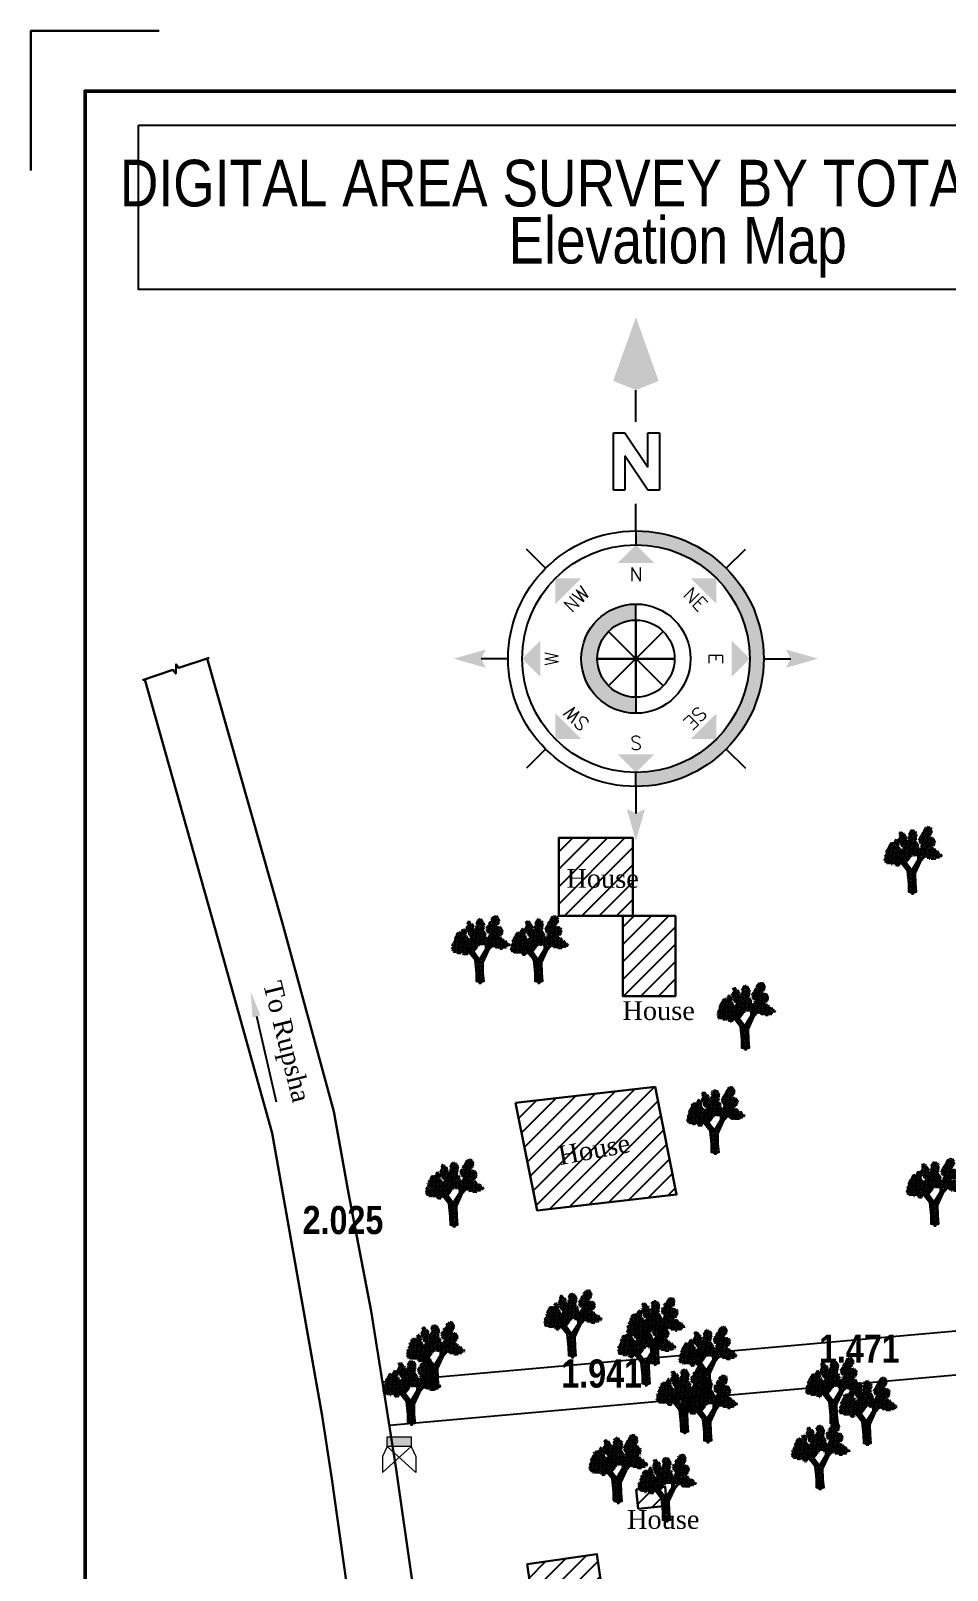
# Model space of a CAD drawing. Header units: inches. Extents: x 771028 to 773337, y 2500430 to 2500783.
# Drawn here: x 772675.3 to 772748.5, y 2500564.7 to 2500687.6 of the extents above; entities that cross this region are included whole.
import ezdxf
from ezdxf import colors
from ezdxf.entities.mleader import LeaderData, LeaderLine
from ezdxf.enums import TextEntityAlignment as Align
from ezdxf.math import Vec2, Vec3

# ---------------------------------------------------------------- set-up
doc = ezdxf.new("R2010")
doc.units = ezdxf.units.IN
doc.header["$MEASUREMENT"] = 0
doc.header["$PDMODE"] = 98
doc.header["$PDSIZE"] = 0.2
for name, color, linetype, lineweight in [('Electric Pole', 20, 'Continuous', 15), ('Pucca Road', 12, 'Continuous', 30), ('SEMI_PUCCA', 66, 'Continuous', 30)]:
    doc.layers.add(name, color=color, linetype=linetype, lineweight=lineweight)
for name, color, linetype in [('proposed', 1, 'Continuous'), ('RL', 7, 'Continuous'), ('road', 7, 'Continuous'), ('text', 7, 'Continuous'), ('Tree', 3, 'Continuous')]:
    doc.layers.add(name, color=color, linetype=linetype)
doc.styles.add('MtXpl_Arial_Narrow', font='ARIALNB.TTF')
doc.styles.add('ROMANS', font='romans.shx')
doc.styles.get("Standard").update_dxf_attribs({"font": 'arial.ttf', "height": 1})
doc.styles.add('SWIS', font='swissc.ttf')
doc.styles.add('TR', font='times.ttf')

# ---------------------------------------------------------------- blocks, each defined once
blk = doc.blocks.new('Anno_North_J_Metric')
h = blk.add_hatch(color=0)
h.paths.add_polyline_path([(-4.166666666678793, 0), (-4.678556282560749, 0, 1), (4.678556282560749, 0), (4.166666666678793, 0, -1)])
h.paths.add_polyline_path([(1.414213562347868, 0), (2.000000000007276, 0, 1), (-2.000000000007276, 0), (-1.414213562347868, 0, -1)])
at = {"color": 0}
for p, q in [((0, 4.678556282560749), (0, 5.666666666656965)), ((-3.308238873541995, 3.308238873541995), (-4.006938426718989, 4.006938426718989)), ((3.308238873541995, 3.308238873541995), (4.006938426718989, 4.006938426718989)), ((0, -1.414213562347868), (0, 1.414213562347868)), ((0, 1.414213562347868), (0, -1.414213562347868)), ((0.9999999999854481, 1.000000000021828), (-0.9999999999854481, -1.000000000021828)), ((0.9999999999854481, -1.000000000021828), (-0.9999999999854481, 1.000000000021828)), ((-0.9999999999854481, -1.000000000021828), (0.9999999999854481, 1.000000000021828)), ((-0.9999999999854481, 1.000000000021828), (0.9999999999854481, -1.000000000021828)), ((-4.678556282524369, 0), (-5.666666666656965, 0)), ((-4.678556282524369, 0), (-4.166666666678793, 0)), ((-1.414213562384248, 0), (-2.000000000007276, 0)), ((1.414213562384248, 0), (-1.414213562384248, 0)), ((-1.414213562384248, 0), (1.414213562384248, 0)), ((1.414213562384248, 0), (2.000000000007276, 0)), ((4.678556282524369, 0), (4.166666666678793, 0)), ((4.678556282524369, 0), (5.666666666656965, 0)), ((8.66666666664969, 0), (9.833333333335759, 0)), ((-3.308238873541995, -3.308238873541995), (-4.006938426718989, -4.006938426718989)), ((3.308238873541995, -3.308238873541995), (4.006938426718989, -4.006938426718989)), ((0, -4.678556282560749), (0, -5.666666666656965))]:
    blk.add_line(p, q, dxfattribs=at)
at = {"color": 0, "linetype": 'ByBlock'}
for p, q in [((6.16915999999037, 0.820930000008957), (8.269159999981639, 0.820930000008957)), ((6.16915999999037, 0.4009299999961513), (6.16915999999037, 0.820930000008957)), ((8.269159999981639, 0.820930000008957), (8.269159999981639, 0.4009299999961513)), ((6.16915999999037, -0.4390699999930803), (7.429159999992407, 0.4009299999961513)), ((7.429159999992407, 0.4009299999961513), (6.16915999999037, 0.4009299999961513)), ((8.269159999981639, 0.4009299999961513), (7.009159999979602, -0.4390699999930803)), ((6.16915999999037, -0.859070000005886), (6.16915999999037, -0.4390699999930803)), ((7.009159999979602, -0.4390699999930803), (8.269159999981639, -0.4390699999930803)), ((8.269159999981639, -0.4390699999930803), (8.269159999981639, -0.859070000005886)), ((8.269159999981639, -0.859070000005886), (6.16915999999037, -0.859070000005886))]:
    blk.add_line(p, q, dxfattribs=at)
at = {"color": 0}
for radius in [4.678556282560749, 4.166666666678793, 2.000000000007276, 1.414213562347868]:
    blk.add_circle((0, 0), radius, dxfattribs=at)
for points in [[(-0.3333333333284827, 5.499999999992724), (0, 5.666666666656965), (0, 6.666666666678793)], [(0, 6.666666666678793), (0.3333333333284827, 5.499999999992724), (0, 5.666666666656965)], [(0, 4.166666666678793), (0.6666666666569654, 3.500000000021828), (-0.6666666666569654, 3.500000000021828)], [(-2.946278254930803, 2.946278254930803), (-2.003469213377684, 2.946278254930803), (-2.946278254930803, 2.003469213341305)], [(2.946278254930803, 2.946278254930803), (2.946278254930803, 2.003469213341305), (2.003469213377684, 2.946278254930803)], [(-4.166666666678793, 0), (-3.499999999985448, 0.6666666666569654), (-3.499999999985448, -0.6666666666569654)], [(4.166666666678793, 0), (3.499999999985448, -0.6666666666569654), (3.499999999985448, 0.6666666666569654)], [(12.5, 0), (10.16666666666424, 0.8333333333212067), (9.833333333335759, 0)], [(-6.666666666642413, 0), (-5.499999999992724, 0.3333333333284827), (-5.666666666656965, 0)], [(-5.499999999992724, -0.3333333333284827), (-5.666666666656965, 0), (-6.666666666642413, 0)], [(9.833333333335759, 0), (10.16666666666424, -0.8333333333212067), (12.5, 0)], [(-2.946278254930803, -2.946278254930803), (-2.946278254930803, -2.003469213341305), (-2.003469213377684, -2.946278254930803)], [(2.946278254930803, -2.946278254930803), (2.003469213377684, -2.946278254930803), (2.946278254930803, -2.003469213341305)], [(0, -4.166666666678793), (-0.6666666666569654, -3.500000000021828), (0.6666666666569654, -3.500000000021828)], [(0, -6.666666666678793), (-0.3333333333284827, -5.499999999992724), (0, -5.666666666656965)], [(0.3333333333284827, -5.499999999992724), (0, -5.666666666656965), (0, -6.666666666678793)]]:
    blk.add_solid(points, dxfattribs=at)
at = {"color": 0, "style": 'ROMANS'}
blk.add_text('W', height=0.4999999999995, dxfattribs=at).set_placement((0, 2.833333333328483), align=Align.CENTER)
for s, rotation, p in [('SW', 45, (-2.003469213377684, 2.003469213341305)), ('NW', 315, (2.003469213377684, 2.003469213341305)), ('S', 270, (-3.333333333321207, 0)), ('N', 270, (2.833333333328483, 0)), ('SE', 135, (-2.000000000007276, -2.000000000007276)), ('NE', 225, (2.000000000007276, -2.000000000007276)), ('E', 180, (0, -2.666666666664241))]:
    blk.add_text(s, height=0.4999999999995, rotation=rotation, dxfattribs=at).set_placement(p, align=Align.CENTER)
blk = doc.blocks.new('eeee')
at = {"layer": 'Electric Pole'}
for p, q in [((353314.0216475676, 2673550.959405303), (353313.699718081, 2673550.258974852)), ((353313.699718081, 2673549.118617038), (353315.7394676891, 2673550.959405303)), ((353314.0216475676, 2673551.64898157), (353315.7394676891, 2673551.64898157)), ((353314.0216475676, 2673550.959405303), (353314.0216475676, 2673551.64898157)), ((353315.7394676891, 2673550.959405303), (353314.0216475676, 2673550.959405303)), ((353316.0613971761, 2673549.118617038), (353314.0216475676, 2673550.959405303)), ((353315.7394676891, 2673551.64898157), (353315.7394676891, 2673550.959405303)), ((353315.7394676891, 2673550.959405303), (353316.0613971761, 2673550.258974852)), ((353313.699718081, 2673550.258974852), (353313.699718081, 2673549.118617038)), ((353316.0613971761, 2673550.258974852), (353316.0613971761, 2673549.118617038))]:
    blk.add_line(p, q, dxfattribs=at)
blk.add_solid([(353314.0216475676, 2673551.64898157), (353315.7394676891, 2673551.64898157), (353314.0216475676, 2673550.959405303), (353315.7394676891, 2673550.959405303)], dxfattribs=at)
blk = doc.blocks.new('t')
at = {"layer": 'Tree'}
h = blk.add_hatch(dxfattribs=at)
h.set_pattern_fill('TRIANG', color=3, scale=0.1848342813619862, angle=0.5861857564185677, style=0)
h.set_pattern_definition([(60.58618578342082, (781623.7387010391, 2539789.744086582), (-0.04918135021917081, 0.08320690180479334), [0.04832751218432957, -0.04832751218432957]), (120.5861857289098, (781623.7387010391, 2539789.744086582), (-0.096649965763357, -0.000988847826275182), [0.04832751218358987, -0.04832751218358987]), (0.5861857569250534, (781623.7141103641, 2539789.785690032), (0.0474686155441862, 0.08419574963106859), [0.0483275121441412, -0.0483275121441412])])
edge = h.paths.add_edge_path()
edge.add_ellipse((781624.8340817575, 2539792.689464713), major_axis=(-0.03258343802581582, 0.03258343802581579), ratio=0.999999241423518, start_angle=162.4468058423022, end_angle=175.4699269252981, ccw=False)
edge.add_ellipse((781625.0349105492, 2539792.391256685), major_axis=(0.2218830175194484, 0.2218830175194481), ratio=0.9999958717057034, start_angle=438.0042115997787, end_angle=439.91262570288507, ccw=False)
edge.add_ellipse((781624.8340817575, 2539792.689464713), major_axis=(-0.03258343863149571, 0.03258343863149567), ratio=0.9999999979861817, start_angle=175.4699304538108, end_angle=272.4468179413792)
edge.add_ellipse((781624.8704320153, 2539793.119760733), major_axis=(-0.2802866505960968, 0.2802866505960968), ratio=0.9999999996705907, start_angle=134.2501361528365, end_angle=244.250136009016)
edge.add_ellipse((781624.9604121275, 2539793.08711734), major_axis=(-0.231808188370103, 0.2318081883701028), ratio=0.9999999944434809, start_angle=254.8821359546282, end_angle=331.8374529530619)
edge.add_ellipse((781624.7210424826, 2539793.450695356), major_axis=(-0.1080173650837268, 0.1080173650837266), ratio=0.999999998569509, start_angle=205.9714922747983, end_angle=240.7480965525813)
edge.add_ellipse((781624.6655539492, 2539793.820013145), major_axis=(-0.2724908872529541, 0.2724908872529537), ratio=0.9999999969672269, start_angle=166.7031966254588, end_angle=276.7031965843244)
edge.add_ellipse((781624.8066795494, 2539793.788109984), major_axis=(0.2462990665184593, 0.246299066518459), ratio=0.9999999992539897, start_angle=28.71129658843013, end_angle=138.7112964526605)
edge.add_ellipse((781624.484920993, 2539793.58372085), major_axis=(0.1298730059460025, 0.1298730059460024), ratio=0.9999999994363818, start_angle=53.08468137778674, end_angle=163.0846813732552)
edge.add_ellipse((781624.3418905721, 2539793.302518971), major_axis=(-0.1383533024597873, 0.1383533024597873), ratio=0.9999999983994643, start_angle=-39.42408349415794, end_angle=70.57591632409516)
edge.add_ellipse((781624.4019438544, 2539793.178973057), major_axis=(-0.1695278099442413, 0.169527809944241), ratio=0.9999999984737655, start_angle=35.61924495833887, end_angle=141.0424217651301)
edge.add_ellipse((781624.462857739, 2539792.762990828), major_axis=(-0.1280671800527088, 0.1280671800527088), ratio=0.9999999963634558, start_angle=320.3009620401128, end_angle=326.36070444228284, ccw=False)
edge.add_ellipse((781624.4019438544, 2539793.178973057), major_axis=(-0.1695277956889567, 0.1695277956889565), ratio=0.9999999681364399, start_angle=141.0424209215035, end_angle=145.6192440388669, ccw=False)
edge.add_ellipse((781624.462857739, 2539792.762990828), major_axis=(0.1280671870066068, 0.1280671870066066), ratio=0.9999999995607795, start_angle=56.36070452882764, end_angle=160.3009621939636)
edge.add_ellipse((781624.1771377063, 2539792.430029583), major_axis=(-0.200235729299119, 0.2002357292991187), ratio=0.9999999987911192, start_angle=-70.51537024431235, end_angle=-34.55420562593181)
edge.add_ellipse((781623.8062650508, 2539792.814607148), major_axis=(0.2380717840522787, 0.2380717840522784), ratio=0.9999999987418215, start_angle=296.6321887535945, end_angle=355.9958590443664)
edge.add_ellipse((781623.9004456997, 2539792.945069385), major_axis=(-0.1299074157166737, 0.1299074157166736), ratio=0.9999999974426553, start_angle=254.477681444116, end_angle=302.8089536693982)
edge.add_ellipse((781623.7842265558, 2539793.28954585), major_axis=(-0.1600352084741174, 0.1600352084741173), ratio=0.9999999995948525, start_angle=178.2297312416572, end_angle=239.056903462867)
edge.add_ellipse((781623.9999810929, 2539793.34981616), major_axis=(-0.004607889216530494, 0.004607889216530493), ratio=0.9999999814843344, start_angle=170.5861835873112, end_angle=280.5861861431938)
edge.add_ellipse((781623.6503302424, 2539793.535063253), major_axis=(-0.2803554608798637, 0.2803554608798635), ratio=0.9999999998094773, start_angle=198.0207889447163, end_angle=308.0207888478096)
edge.add_ellipse((781623.7599966447, 2539793.652086343), major_axis=(-0.2003062980579369, 0.2003062980579369), ratio=0.9999999968909589, start_angle=-32.46311954831736, end_angle=77.5368803815192)
edge.add_ellipse((781623.678173779, 2539793.29154447), major_axis=(-0.1843732264266739, 0.1843732264266736), ratio=0.999999999188738, start_angle=-7.980064594851266, end_angle=68.06957612457033)
edge.add_ellipse((781623.3815935439, 2539793.042289058), major_axis=(0.1114612072460817, 0.1114612072460816), ratio=0.9999999945558572, start_angle=23.92238271568385, end_angle=76.16712887451996)
edge.add_ellipse((781623.2309904995, 2539793.296049796), major_axis=(-0.09720450492482308, 0.09720450492482292), ratio=0.9999999932268403, start_angle=165.1396073139809, end_angle=275.1396071823963)
edge.add_ellipse((781623.1742801099, 2539793.458206793), major_axis=(-0.1099529732944142, 0.1099529732944142), ratio=0.9999999981469112, start_angle=203.640273159142, end_angle=313.6402730341346)
edge.add_ellipse((781622.9869333813, 2539793.589143507), major_axis=(0.1361911112964519, 0.1361911112964518), ratio=0.9999999986234916, start_angle=322.3130228136591, end_angle=432.3130229242339)
edge.add_ellipse((781622.963023579, 2539793.670182283), major_axis=(0.07833408976798903, 0.07833408976798892), ratio=0.9999999991061523, start_angle=80.58618586452342, end_angle=190.586185721322)
edge.add_ellipse((781622.9383353392, 2539793.525795212), major_axis=(0.04607887338830212, 0.04607887338830206), ratio=0.9999999998101406, start_angle=80.58618579857682, end_angle=190.5861858275009)
edge.add_ellipse((781623.0562190049, 2539793.278246725), major_axis=(0.17534264164768, 0.17534264164768), ratio=0.999999997416889, start_angle=83.60244691987491, end_angle=193.6024468909338)
edge.add_ellipse((781623.2431760227, 2539793.028375515), major_axis=(-0.2251741565020036, 0.2251741565020036), ratio=0.999999998207837, start_angle=38.10867274464389, end_angle=119.8168846088214)
edge.add_ellipse((781623.234334516, 2539792.540026865), major_axis=(-0.138433244486996, 0.1384332444869959), ratio=0.9999999963240079, start_angle=-22.61365727265708, end_angle=41.38804805157214)
edge.add_ellipse((781622.9557598445, 2539792.559684404), major_axis=(-0.0590513120603153, 0.05905131206031529), ratio=0.9999999938375086, start_angle=219.9686353867437, end_angle=331.9586265857285)
edge.add_ellipse((781622.7964479546, 2539792.671205013), major_axis=(-0.09801410097491997, 0.09801410097491989), ratio=0.9999999976905741, start_angle=211.8048813584319, end_angle=321.8048810502607)
edge.add_ellipse((781622.5510152546, 2539793.005557819), major_axis=(0.2134740157107575, 0.213474015710757), ratio=0.9999999987916973, start_angle=274.3377143267261, end_angle=384.3377142803948)
edge.add_ellipse((781622.7220428885, 2539793.085786291), major_axis=(0.1501090374722849, 0.1501090374722848), ratio=0.999999999493024, start_angle=62.688163640643, end_angle=153.1574472432382)
edge.add_ellipse((781622.4282115943, 2539792.930060857), major_axis=(-0.09085238371626518, 0.09085238371626517), ratio=0.9999999872354446, start_angle=236.6482279672939, end_angle=269.19738304559434, ccw=False)
edge.add_ellipse((781622.7220428885, 2539793.085786291), major_axis=(0.1501090369669856, 0.1501090369669856), ratio=0.9999999741963012, start_angle=153.1574466838051, end_angle=172.6881633788319, ccw=False)
edge.add_ellipse((781622.4282115943, 2539792.930060857), major_axis=(-0.09085238266711788, 0.09085238266711777), ratio=0.9999999987551543, start_angle=269.1973830363495, end_angle=346.6482275885821)
edge.add_ellipse((781622.3532784982, 2539792.825720055), major_axis=(-0.151214854788594, 0.1512148547885938), ratio=0.9999999996408082, start_angle=-47.01436643793188, end_angle=62.98563338199345)
edge.add_ellipse((781622.1650807223, 2539792.626331187), major_axis=(0.09490806305513928, 0.09490806305513919), ratio=0.9999999979383685, start_angle=51.50350230911714, end_angle=161.5035022031004)
edge.add_ellipse((781622.1200607109, 2539792.427857097), major_axis=(0.1114519135748555, 0.1114519135748553), ratio=0.9999999971712974, start_angle=73.45302874208875, end_angle=183.4530286270193)
edge.add_ellipse((781622.0096000341, 2539792.167049291), major_axis=(-0.1010938093961705, 0.1010938093961705), ratio=0.9999999957106619, start_angle=-47.3747266656522, end_angle=87.61492538672248)
edge.add_ellipse((781622.0921137063, 2539791.913775939), major_axis=(-0.1728085373483342, 0.1728085373483339), ratio=0.999999996813266, start_angle=5.188117119407824, end_angle=149.8403416724375)
edge.add_ellipse((781622.3360892398, 2539791.856280847), major_axis=(0.1800660205489507, 0.1800660205489507), ratio=0.9999999993132985, start_angle=179.5799556917913, end_angle=284.6713124477151)
edge.add_ellipse((781622.7457978373, 2539791.678064433), major_axis=(-0.1387944997579868, 0.1387944997579868), ratio=0.9999999895084378, start_angle=12.628783193597485, end_angle=30.35474230927781, ccw=False)
edge.add_ellipse((781622.3360892398, 2539791.856280847), major_axis=(0.1800660246917191, 0.180066024691719), ratio=0.9999999792119335, start_angle=284.6713121792562, end_angle=298.31221178573435, ccw=False)
edge.add_ellipse((781622.7457978373, 2539791.678064433), major_axis=(0.1387945003772751, 0.1387945003772749), ratio=0.9999999982352947, start_angle=120.3547420490811, end_angle=336.7652905866163)
edge.add_line((781622.9280898632, 2539791.750847974), (781623.5216444862, 2539791.990288391))
edge.add_line((781623.5216444863, 2539791.990288391), (781623.7323582784, 2539792.198340144))
edge.add_line((781623.7323582784, 2539792.198340145), (781624.1062347781, 2539792.160955059))
edge.add_line((781624.106234778, 2539792.160955059), (781624.540218651, 2539792.114225133))
edge.add_ellipse((781624.6084530274, 2539792.135862049), major_axis=(-0.05061662893845317, 0.05061662893845312), ratio=0.9999999943880434, start_angle=62.59366440862872, end_angle=215.1468938066636)
edge.add_ellipse((781624.8662243171, 2539792.153428613), major_axis=(0.1340698913439538, 0.1340698913439537), ratio=0.9999999958363741, start_angle=144.0475735867345, end_angle=254.0475733780342)
edge.add_ellipse((781625.1295773562, 2539792.11825897), major_axis=(-0.1523055834218842, 0.1523055834218842), ratio=0.9999999990508123, start_angle=82.3198890107784, end_angle=192.3198890086076)
edge.add_ellipse((781625.3927024133, 2539792.156668956), major_axis=(-0.1237568269648621, 0.1237568269648621), ratio=0.999999999999068, start_angle=107.1247978748496, end_angle=217.1247979315908)
edge.add_ellipse((781625.6266941564, 2539792.216134127), major_axis=(0.07293282054862446, 0.07293282054862439), ratio=0.9999999950480002, start_angle=189.0013078252878, end_angle=299.0013071876375)
edge.add_ellipse((781625.6174335956, 2539792.182250703), major_axis=(-0.07675320245308527, 0.07675320245308519), ratio=0.9999999984674296, start_angle=227.8810290882929, end_angle=337.8810289874675)
edge.add_ellipse((781625.3902464471, 2539792.294122827), major_axis=(-0.1310713882965928, 0.1310713882965927), ratio=0.9999999999166544, start_angle=221.3291804147233, end_angle=331.329180299921)
edge.add_ellipse((781625.0349105492, 2539792.391256685), major_axis=(-0.2218820644340531, 0.2218820644340529), ratio=0.9999999981605268, start_angle=239.9125851544569, end_angle=348.004163476536)
h = blk.add_hatch(dxfattribs=at)
h.set_pattern_fill('GRAVEL', color=252, scale=0.1996210238709451, angle=0.5861857564185677, style=0)
h.set_pattern_definition([(228.5989857876634, (774389.8468191772, 2525920.667561099), (-2.201183780361901, -2.527950541337806), [0.03745031142428693, -3.707587511799686]), (185.5558857623496, (774389.822052294, 2525920.639469599), (3.337375255548264, 0.3125240680316012), [0.06426591018510298, -6.362323159759905]), (133.0965857250214, (774389.7580883144, 2525920.63324755), (2.814843158657852, -3.03339454353548), [0.04531472093691395, -4.486162940083883]), (267.859885758905, (774389.6502430432, 2525920.5625489), (0.2213931544289906, 5.569885992106737), [0.05852320997359725, -5.793796673920249]), (293.4198857335529, (774389.6480575796, 2525920.504066521), (-1.42593683806451, 3.325982387178036), [0.05738663966578161, -5.681285121173543]), (357.8598857539322, (774389.6708668292, 2525920.45140749), (-5.569885985988115, 0.2213931546989805), [0.05852320990949698, -5.79379666757432]), (38.28038578700041, (774389.7293492075, 2525920.449222027), (-3.590097974691908, -2.820538834573268), [0.07739395130624839, -7.661995055256252]), (72.8414857742773, (774389.790102486, 2525920.497168385), (1.885812916500304, 6.14367599828284), [0.07306785803749152, -7.233720451009892]), (122.015785728181, (774389.8116586672, 2525920.56698419), (-2.263839955844429, 3.595790265402515), [0.058721406882513, -5.813425683797607]), (175.8225857517089, (774389.7805273395, 2525920.616774266), (3.06471903952167, -0.2470228414993586), [0.06703955369146918, -3.284936739049639]), (222.9835857878067, (774389.7136659255, 2525920.62165781), (-3.308898187872379, -3.096043321418359), [0.08669668037713077, -8.58297775976476]), (139.4002857252923, (774389.9258399045, 2525920.562584785), (-1.965551415639201, 1.650175482318724), [0.0295906341360188, -2.929485305957014]), (172.0553857476689, (774389.9033724008, 2525920.581841586), (3.624270030556541, -0.5196835459296472), [0.05629599978454417, -5.573317340260427]), (225.5861857878905, (774389.8476165842, 2525920.589622567), (0.002847882777477874, -0.2783519881078724), [0.03936686456880649, -0.3543026162186689]), (203.7847857795578, (774389.8277902051, 2525920.622825444), (1.386063665795696, 0.5709435815572816), [0.02119983362222099, -2.098776012705188]), (292.387585734347, (774389.8083910086, 2525920.614275535), (-0.2868955232201258, 0.8322079002664576), [0.02998090394126273, -1.469068468618928]), (31.54998578442628, (774389.8198098729, 2525920.58655426), (0.8293593836338442, 0.565248135304321), [0.04869436823646765, -1.574447156937561]), (162.1512857379406, (774389.8613063487, 2525920.612033112), (0.5595518016512011, -0.2726556924725093), [0.03521085315415892, -0.8450613107992234]), (16.9756857738833, (774389.6469469054, 2525920.612623764), (2.774976003668381, 0.8635325019212511), [0.04932653847973513, -4.883339835984923]), (70.93238577596362, (774389.6941243347, 2525920.627025498), (-1.082079576821997, -3.073263030200961), [0.04138223782982525, -4.096832915792124]), (293.7847857332792, (774389.8607367718, 2525920.667703493), (-0.5709435809366361, 1.386063667321317), [0.04239938890955264, -2.077576458996893]), (344.1966857398055, (774389.8778365899, 2525920.628905102), (-2.792063253522448, 0.8065748514396897), [0.0493265384792626, -4.883339835938146]), (340.0301857361063, (774389.6487125924, 2525920.440045584), (-1.397455774154213, 0.5424632747976482), [0.04756726239126483, -2.330796970637856]), (295.3612857321406, (774389.6934197695, 2525920.423800131), (-1.423084044796408, 3.047632486923398), [0.03985595447036503, -3.94574533826201]), (67.38758577885932, (774389.866368173, 2525920.389380071), (0.5424647635086548, 1.397455202461698), [0.04239938891009543, -2.077576459023491]), (17.94018577475487, (774389.8826705838, 2525920.428520211), (-3.60718377175379, -1.150428548006142), [0.04666284972902644, -4.619609596682468]), (70.03018577673083, (774389.7299757414, 2525920.38798461), (-0.5424632741949299, -1.397455775687005), [0.02378363121559453, -2.354580603809737]), (101.8960857438462, (774389.8496670589, 2525920.389209197), (-0.2897427723010868, 1.110559942118915), [0.01419390631770851, -1.405202014416077]), (166.5499857420552, (774389.8467411463, 2525920.403098312), (0.8379037333400597, -0.2698077139860723), [0.05738663961606415, -1.090347544537568]), (186.595185763467, (774389.7909283717, 2525920.416446334), (2.780671067375015, 0.3068305302625136), [0.05318191408473349, -5.265001978493912]), (304.2762857271726, (774389.8200661821, 2525920.561502588), (-0.284048035661933, 0.5538557951505816), [0.0401465690593714, -0.963517935791384]), (353.7433857494646, (774389.8426760801, 2525920.528328191), (4.73767793827685, -0.5082920397230086), [0.07009100693560055, -6.938997716866249]), (61.53158578287245, (774389.9123494917, 2525920.520689604), (-1.093472439867641, -1.959854948520324), [0.02865949830447213, -2.837298683136844]), (90.58618575591096, (774389.9260107776, 2525920.545883669), (-0.2811997835625303, 0.2755040200741714), [0.01670198821536361, -0.2616644820406966]), (120.842585728774, (774389.785275897, 2525920.424739931), (1.133341363664523, -1.937072484366808), [0.03867178350276892, -3.828518814898815]), (48.59898578766342, (774389.7654495183, 2525920.457942809), (2.201183780361899, 2.527950541337806), [0.07490062284857353, -3.670137200375386]), (0.5861857569250534, (774389.8149832836, 2525920.514125808), (0.2755040197701226, 0.2811997838701641), [0.07237528218706583, -0.2059911877631874]), (325.8909857271391, (774389.8873547786, 2525920.514866255), (-2.803452616434059, 1.919986907671929), [0.04401363604501588, -4.357346628058931]), (254.6407857726152, (774389.9237968351, 2525920.490184812), (-0.2669603429062578, -1.116255524725264), [0.04053071479905124, -1.986007808818214]), (208.2321857825789, (774389.9130614621, 2525920.451101629), (-5.260206123652438, -2.837630910818263), [0.065990947214845, -6.533114630561982]), (176.0122857519151, (774389.8549208298, 2525920.419884865), (-3.621422744160012, 0.2413279886015078), [0.06981403229744315, -6.911581681552182])])
h.paths.add_polyline_path([(781622.9280898632, 2539791.750847974), (781623.3928835322, 2539791.163289968), (781623.4832987057, 2539790.315149876), (781623.489574274, 2539789.759746088), (781623.9712364877, 2539789.74559665), (781623.9203573648, 2539790.322764162), (781623.9020068088, 2539791.010012488), (781624.0876594388, 2539791.444891484), (781624.2605107834, 2539791.798088426), (781624.5402186507, 2539792.114225133), (781624.4832975364, 2539792.205433107), (781624.243028577, 2539791.919890598), (781624.2214211251, 2539792.195704991), (781624.1062536741, 2539792.160139887), (781624.1120717329, 2539791.909157917), (781623.6820597422, 2539791.223403147), (781623.3131080883, 2539791.737434539), (781623.5216444863, 2539791.990288391), (781623.4519233665, 2539792.1993657), (781623.1314894919, 2539791.728743761), (781622.9482960057, 2539792.01412914)])
at = {"layer": 'Tree', "color": 229}
for p, q in [((781623.3928835322, 2539791.16328997, 16.34629794829114), (781623.3928835322, 2539791.16328997, 16.34629794829114)), ((781623.4832987057, 2539790.315149878, 16.34629794829108), (781623.4832987057, 2539790.315149878, 16.34629794829108)), ((781623.9203573648, 2539790.322764165, 16.34629794829082), (781623.9203573648, 2539790.322764165, 16.34629794829082))]:
    blk.add_line(p, q, dxfattribs=at)
for points, elevation in [([(781624.5402186507, 2539792.114225138), (781624.2605107834, 2539791.79808843), (781623.9020068088, 2539791.010012492), (781623.9203573648, 2539790.322764165), (781623.9712364877, 2539789.745596655), (781623.4895741295, 2539789.745601584), (781623.4832987057, 2539790.315149878), (781623.3928835322, 2539791.16328997), (781622.9280898632, 2539791.75084798)], 16.34629794829062), ([(781622.9482960057, 2539792.014129144), (781623.1314894919, 2539791.728743764), (781623.4519233665, 2539792.199365703)], 16.3462979482914), ([(781623.5216444863, 2539791.990288395), (781623.3131080883, 2539791.737434542), (781623.6820597422, 2539791.223403152), (781624.1120717329, 2539791.909157921), (781624.106234778, 2539792.160955064)], 16.34629794829118), ([(781624.2214211251, 2539792.195704995), (781624.243028577, 2539791.919890602), (781624.4832975364, 2539792.20543311)], 16.34629794829064)]:
    blk.add_lwpolyline(points, dxfattribs=dict(at, elevation=elevation))
at = {"layer": 'Tree'}
blk.add_point((781623.7387010391, 2539789.744086586, 3.891975885690181), dxfattribs=at)

msp = doc.modelspace()

# ---------------------------------------------------------------- hatches: boundary and pattern name
at = {"layer": 'SEMI_PUCCA', "lineweight": 25, "ltscale": 0.2}
h = msp.add_hatch(dxfattribs=at)
h.set_pattern_fill('ANSI31', color=256, scale=7.86743620184867)
h.set_pattern_definition([(45, (447.3861510215793, -0.1516068894416094), (-0.6953896861099662, 0.6953896861099663), [])])
h.paths.add_polyline_path([(772723.3894179374, 2500623.164262938), (772717.4629288304, 2500623.164262938), (772717.4629288304, 2500616.936979612), (772723.3894179374, 2500616.936979612)])
h.paths.add_polyline_path([(772726.7844721919, 2500616.936979612), (772722.5818858409, 2500616.936979612), (772722.5818858409, 2500610.535737155), (772726.7844721919, 2500610.535737155)])
h.paths.add_polyline_path([(772725.155378726, 2500603.28372923), (772714.0228975015, 2500602.013608684), (772715.740867851, 2500593.414576884), (772726.8733490754, 2500594.68469743)])
h.paths.add_polyline_path([(772725.9800356282, 2500571.354456712), (772723.653008365, 2500571.116982259), (772723.8095637289, 2500569.582886298), (772726.1075521888, 2500569.817674513)])
h.paths.add_polyline_path([(772720.5130966076, 2500565.968227442), (772714.9384322695, 2500565.152387681), (772715.7646347358, 2500559.506914584), (772721.339299074, 2500560.322754346)])
h.paths.add_polyline_path([(772768.6733194486, 2500529.40908893), (772755.6512053738, 2500529.40908893), (772755.6512053738, 2500518.848047775), (772768.6733194486, 2500518.848047775)])
h.paths.add_polyline_path([(772759.071522521, 2500522.527552162), (772765.4792370126, 2500522.527552162), (772765.4792370126, 2500524.772685543), (772759.071522521, 2500524.772685543)], flags=24)

# ---------------------------------------------------------------- linework, layer by layer
msp.add_lwpolyline([(772679.639665497, 2500433.324167784), (773032.4396654969, 2500433.324167784), (773032.4396654969, 2500682.804167784), (772679.639665497, 2500682.804167784)], close=True)
at = {"lineweight": 50}
msp.add_lwpolyline([(772679.639665497, 2500433.324167784), (773032.4396654969, 2500433.324167784), (773032.4396654969, 2500682.804167784), (772679.639665497, 2500682.804167784)], close=True, dxfattribs=at)
at = {"layer": 'Defpoints', "color": 1, "linetype": 'Continuous', "lineweight": 30}
msp.add_lwpolyline([(772675.3033861629, 2500676.470042431), (772675.2986853613, 2500687.619547763), (772685.5631359799, 2500687.623875411)], dxfattribs=at)
at = {"layer": 'proposed'}
for points in [[(772813.2254201464, 2500581.906067381), (772798.385981523, 2500582.931448929), (772786.3281349923, 2500584.623079257), (772765.7952628729, 2500584.995971177), (772756.0867972157, 2500584.397451424), (772703.3917043696, 2500579.712522573)], [(772812.9841510216, 2500578.414393111), (772798.0217643642, 2500579.448270172), (772786.0522149364, 2500581.127513043), (772765.8712893712, 2500581.494013357), (772756.3495020749, 2500580.907002187), (772703.9392433185, 2500576.247396898)]]:
    msp.add_lwpolyline(points, dxfattribs=at)
at = {"layer": 'Pucca Road', "ltscale": 0.5}
for points in [[(772684.2238945097, 2500635.770973513), (772686.6508316261, 2500636.580692285), (772686.8780991368, 2500636.29447234), (772686.8978623769, 2500637.025156216), (772687.1251298875, 2500636.738936272), (772689.5520670039, 2500637.548655044)], [(772782.2810290756, 2500488.69106775), (772715.5197802116, 2500486.403118641), (772713.2275677945, 2500486.947659739), (772711.6884786797, 2500488.850173801), (772705.9904189373, 2500516.67587046), (772703.0228355357, 2500540.825484408), (772707.0811510215, 2500554.780393111), (772705.8422209205, 2500563.264975407), (772704.4817156151, 2500572.746146553), (772703.6939901089, 2500577.830321759), (772702.4810294992, 2500585.382895861), (772700.6835411567, 2500594.803776956), (772699.5101359489, 2500601.312239564), (772695.3783900444, 2500616.428556913), (772689.3813196298, 2500637.491687208)], [(772709.1348823789, 2500470.611742154), (772706.9530077605, 2500484.315660086), (772700.625100746, 2500515.57407674), (772697.7146670223, 2500540.875806461), (772701.7076383632, 2500555.118950859), (772699.3540807079, 2500571.981045298), (772698.5729911268, 2500577.022390602), (772694.5776997599, 2500599.581566266), (772690.2832827329, 2500614.940277907), (772684.3946418838, 2500635.827941349)]]:
    msp.add_lwpolyline(points, dxfattribs=at)
at = {"layer": 'road', "linetype": 'Continuous', "lineweight": 25, "ltscale": 2}
msp.add_lwpolyline([(772683.9035544624, 2500680.082880699), (772770.6641493558, 2500680.082880699), (772770.6641493558, 2500666.95011468), (772683.9035544624, 2500666.95011468)], close=True, dxfattribs=at)
at = {"layer": 'SEMI_PUCCA', "lineweight": 30}
for points in [[(772723.3894179374, 2500616.936979612), (772717.4629288304, 2500616.936979612), (772717.4629288304, 2500623.164262938), (772723.3894179374, 2500623.164262938)], [(772726.7844721919, 2500616.936979612), (772722.5818858409, 2500616.936979612), (772722.5818858409, 2500610.535737155), (772726.7844721919, 2500610.535737155)], [(772714.0228975015, 2500602.013608684), (772725.155378726, 2500603.28372923), (772726.8733490754, 2500594.68469743), (772715.740867851, 2500593.414576884)], [(772723.8095637289, 2500569.582886298), (772723.653008365, 2500571.116982259), (772725.9800356282, 2500571.354456712), (772726.1075521888, 2500569.817674513)], [(772715.7646347358, 2500559.506914584), (772721.339299074, 2500560.322754346), (772720.5130966076, 2500565.968227442), (772714.9384322695, 2500565.152387681)]]:
    msp.add_lwpolyline(points, close=True, dxfattribs=at)

# ---------------------------------------------------------------- block references
at = {"lineweight": 15, "xscale": 2.181520357295669, "yscale": 2.181520357295669, "zscale": 2.181520357295669, "rotation": 90}
msp.add_blockref('Anno_North_J_Metric', (772723.631380601, 2500637.47960312), dxfattribs=at)
at = {"xscale": 1.2, "yscale": 1.2, "zscale": 1.2}
for p in [(-165202.7519389141, -547128.8751149542, -4.670371062828217), (-165237.2904364463, -547136.0036223886, -4.670371062828217), (-165232.5983976221, -547136.0036223886, -4.670371062828217), (-165216.0859875949, -547141.3143037447, -4.670371062828217), (-165218.5188910958, -547149.6482628608, -4.670371062828217), (-165239.3757849652, -547155.4495153922, -4.670371062828217), (-165200.9671875494, -547155.3778515967, -4.670371062828217), (-165229.9253353485, -547165.8933258319, -15.53955753794875), (-165223.3053353485, -547166.4923258318, -20.11255753794875), (-165240.8993353486, -547168.425325832, -16.00555753794875), (-165224.0283353485, -547168.138325832, -18.73555753794875), (-165219.1403353486, -547168.8113258319, -17.43055753794875), (-165242.7723353486, -547171.269325832, -16.26555753794874), (-165220.9543353486, -547171.9493258322, -19.01655753794875), (-165209.0183353485, -547171.2873258322, -14.24655753794875), (-165219.1033353485, -547172.6823258322, -18.15955753794875), (-165206.3643353487, -547172.8843258322, -14.93455753794874), (-165210.1373353486, -547176.4303258323, -17.73255753794875), (-165226.3393353486, -547177.428325832, -15.60755753794875), (-165226.2643353487, -547177.5253258321, -14.59455753794875), (-165222.4103353485, -547179.0073258319, -17.71555753794875)]:
    msp.add_blockref('t', p, dxfattribs=at)
at = {"layer": 'text', "xscale": 1.123915077434745, "yscale": 1.123915077434745, "zscale": 1.123915077434745}
msp.add_blockref('eeee', (375608.7968102469, -504269.6729920983), dxfattribs=at)

# ---------------------------------------------------------------- texts
at = {"layer": 'RL', "style": 'MtXpl_Arial_Narrow'}
for s, p in [('2.025', (772697.012211486, 2500591.52451124)), ('1.471', (772738.2528712046, 2500581.24489311, 1.541)), ('1.941', (772717.6720075496, 2500579.265833819))]:
    msp.add_text(s, height=2.248172575987745, rotation=359.9994751876742, dxfattribs=at).set_placement(p)
at = {"layer": 'text', "color": 6, "lineweight": 0, "style": 'SWIS'}
msp.add_text('DIGITAL AREA SURVEY BY TOTAL STATION', height=3.722077665092678, dxfattribs=at).set_placement((772727.1838118347, 2500675.46153314), align=Align.MIDDLE)
at = {"layer": 'text', "color": 3, "lineweight": 0, "style": 'SWIS'}
msp.add_text('Elevation Map', height=3.722077665092678, dxfattribs=at).set_placement((772726.9642643128, 2500670.437588001), align=Align.MIDDLE)
at = {"layer": 'text', "style": 'TR'}
for p in [(772718.0775945423, 2500619.931010013), (772722.5515684702, 2500609.373213865), (772722.9159308235, 2500568.736946774)]:
    msp.add_text('House', height=1.5, dxfattribs=at).set_placement(p, align=Align.MIDDLE_LEFT)
for s, rotation, p in [('To Rupsha', 284.0186120002958, (772694.5724065397, 2500611.69094232)), ('House', 10.54116663171654, (772717.444568725, 2500597.770559414))]:
    msp.add_text(s, height=1.5, rotation=rotation, dxfattribs=at).set_placement(p, align=Align.MIDDLE_LEFT)

# ---------------------------------------------------------------- leaders
at = {"layer": 'text'}
ml = msp.add_multileader_mtext('Standard', dxfattribs=at)
ml.set_content('', color=256)
ml.set_leader_properties()
ml.build(insert=Vec2(0, 0))
ml.multileader.update_dxf_attribs({"text_right_attachment_type": 6, "dogleg_length": 0.36, "arrow_head_size": 2})
ctx = ml.context
ctx.base_point, ctx.char_height, ctx.arrow_head_size, ctx.landing_gap_size, ctx.plane_origin = Vec3(772694.9082596996, 2500602.096303506), 1, 2, 0.09, Vec3(772692.8668599108, 2500610.868191614)
ctx.right_attachment = 6
notes = []
notes.append((ctx, [(0, (1, 1, 0), (772694.9082596996, 2500602.096303506), (1, 0), 1.396982529655588e-11, [(0, [(772692.8668599108, 2500610.868191614)], 0, [])])]))
ctx.mtext.insert, ctx.mtext.flow_direction = Vec3(772694.9982596996, 2500602.596303506), 5
for ctx, leaders in notes:
    for number, flags, end, landing, length, lines in leaders:
        leader = LeaderData()
        leader.index, (leader.has_last_leader_line, leader.has_dogleg_vector, leader.attachment_direction) = number, flags
        leader.last_leader_point, leader.dogleg_vector, leader.dogleg_length = Vec3(end), Vec3(landing), length
        for number, points, colour, breaks in lines:
            line = LeaderLine()
            line.index, line.vertices, line.color, line.breaks = number, Vec3.list(points), colors.encode_raw_color(colour), breaks
            leader.lines.append(line)
        ctx.leaders.append(leader)

doc.saveas('drawing.dxf')
